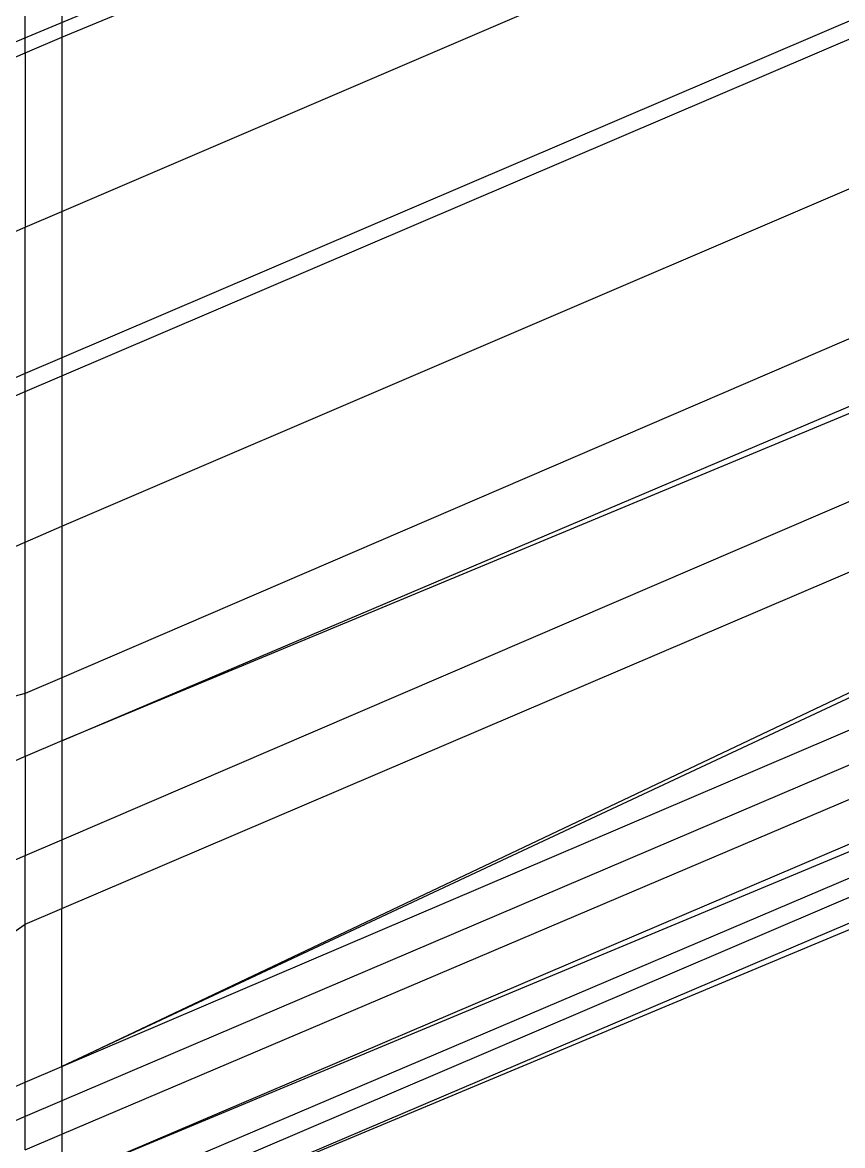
# Model space of a CAD drawing. Header units: inches. Extents: x 17 to 4615, y 5 to 3256.
# Drawn here: x 1651.542 to 1653.42, y 2590.208 to 2592.781 of the extents above; entities that cross this region are included whole.
import ezdxf

# ---------------------------------------------------------------- set-up
doc = ezdxf.new("R2010")
doc.units = ezdxf.units.IN
doc.header["$MEASUREMENT"] = 0

msp = doc.modelspace()

# ---------------------------------------------------------------- linework, layer by layer
for p, q in [((1655.7324, 2594.4906), (1651.1113, 2592.5635)), ((1651.6324, 2592.747), (1655.7324, 2594.4494)), ((1651.6324, 2594.1088), (1651.6324, 2592.747)), ((1651.6324, 2592.3479), (1655.7324, 2594.1062)), ((1651.5483, 2592.7112), (1651.5483, 2594.0728)), ((1655.7324, 2593.7658), (1651.6324, 2592.0125)), ((1651.6324, 2591.9712), (1655.7324, 2593.7263)), ((1651.6324, 2591.6266), (1655.7324, 2593.3848)), ((1655.7324, 2593.0445), (1651.6324, 2591.2797)), ((1651.6324, 2591.1349), (1655.7324, 2592.8782)), ((1655.7324, 2592.8411), (1651.6324, 2591.1349)), ((1651.5483, 2592.7112), (1651.6324, 2592.747)), ((1651.6324, 2592.747), (1651.6324, 2592.3479)), ((1651.3124, 2592.6109), (1651.5483, 2592.7112)), ((1651.5483, 2592.7112), (1651.5483, 2592.3118)), ((1651.6324, 2590.9084), (1655.7324, 2592.6713)), ((1651.6324, 2590.751), (1655.7324, 2592.504)), ((1651.5483, 2592.3118), (1651.6324, 2592.3479)), ((1651.6324, 2592.3479), (1651.6324, 2592.0125)), ((1651.6324, 2590.3891), (1655.7324, 2592.3374)), ((1651.3124, 2592.2107), (1651.5483, 2592.3118)), ((1651.5483, 2591.9765), (1651.5483, 2592.3118)), ((1655.7324, 2592.3088), (1651.6324, 2590.3891)), ((1651.6324, 2590.3891), (1655.7324, 2592.1421)), ((1655.7324, 2592.0594), (1651.6324, 2590.3105)), ((1651.6324, 2592.0125), (1651.5483, 2591.9765)), ((1651.6324, 2592.0125), (1651.6324, 2591.9712)), ((1651.5483, 2591.9765), (1651.3124, 2591.8756)), ((1651.5483, 2591.9351), (1651.5483, 2591.9765)), ((1651.5483, 2591.9351), (1651.6324, 2591.9712)), ((1651.6324, 2590.2342), (1655.7324, 2591.9775)), ((1651.6324, 2591.9712), (1651.6324, 2591.6266)), ((1651.3124, 2591.8342), (1651.5483, 2591.9351)), ((1651.5483, 2591.5905), (1651.5483, 2591.9351)), ((1651.6324, 2590.1298), (1655.7324, 2591.8788)), ((1651.6324, 2590.1298), (1655.7324, 2591.8389)), ((1651.6324, 2590.0538), (1655.7324, 2591.7987)), ((1655.7324, 2591.7584), (1651.6324, 2590.0056)), ((1651.6324, 2589.9496), (1655.7324, 2591.6965)), ((1651.6324, 2589.9496), (1655.7324, 2591.6621)), ((1651.5483, 2591.5905), (1651.6324, 2591.6266)), ((1651.6324, 2591.6266), (1651.6324, 2591.2797)), ((1651.3124, 2591.4893), (1651.5483, 2591.5905)), ((1651.5483, 2591.2434), (1651.5483, 2591.5905)), ((1651.6324, 2591.2797), (1651.5483, 2591.2434)), ((1651.6324, 2591.2797), (1651.6324, 2591.1349)), ((1651.5483, 2591.2434), (1651.2247, 2591.1581)), ((1651.5483, 2591.0991), (1651.5483, 2591.2434)), ((1651.6324, 2591.1349), (1651.5483, 2591.0991)), ((1651.6324, 2591.1349), (1651.6324, 2590.9084)), ((1651.5483, 2591.0991), (1651.3124, 2590.9988)), ((1651.5483, 2591.0991), (1651.5483, 2590.8722)), ((1651.5483, 2590.8722), (1651.6324, 2590.9084)), ((1651.6324, 2590.9084), (1651.6324, 2590.751)), ((1651.3124, 2590.7708), (1651.5483, 2590.8722)), ((1651.5483, 2590.715), (1651.5483, 2590.8722)), ((1651.5483, 2590.715), (1651.6324, 2590.751)), ((1651.6324, 2590.3891), (1651.6324, 2590.751)), ((1651.2265, 2590.4937), (1651.5483, 2590.715)), ((1651.5483, 2590.3531), (1651.5483, 2590.715)), ((1651.5483, 2590.3531), (1651.6324, 2590.3891)), ((1651.6324, 2590.3891), (1651.6324, 2590.3105)), ((1651.3124, 2590.2522), (1651.5483, 2590.3531)), ((1651.5483, 2590.2746), (1651.5483, 2590.3531)), ((1651.6324, 2590.3105), (1651.5483, 2590.2746)), ((1651.6324, 2590.3105), (1651.6324, 2590.2342)), ((1651.5483, 2590.2746), (1651.3124, 2590.1739)), ((1651.5483, 2590.1984), (1651.5483, 2590.2746)), ((1651.5483, 2590.1984), (1651.6324, 2590.2342)), ((1651.6324, 2590.2342), (1651.6324, 2590.1298))]:
    msp.add_line(p, q)

doc.saveas('drawing.dxf')
